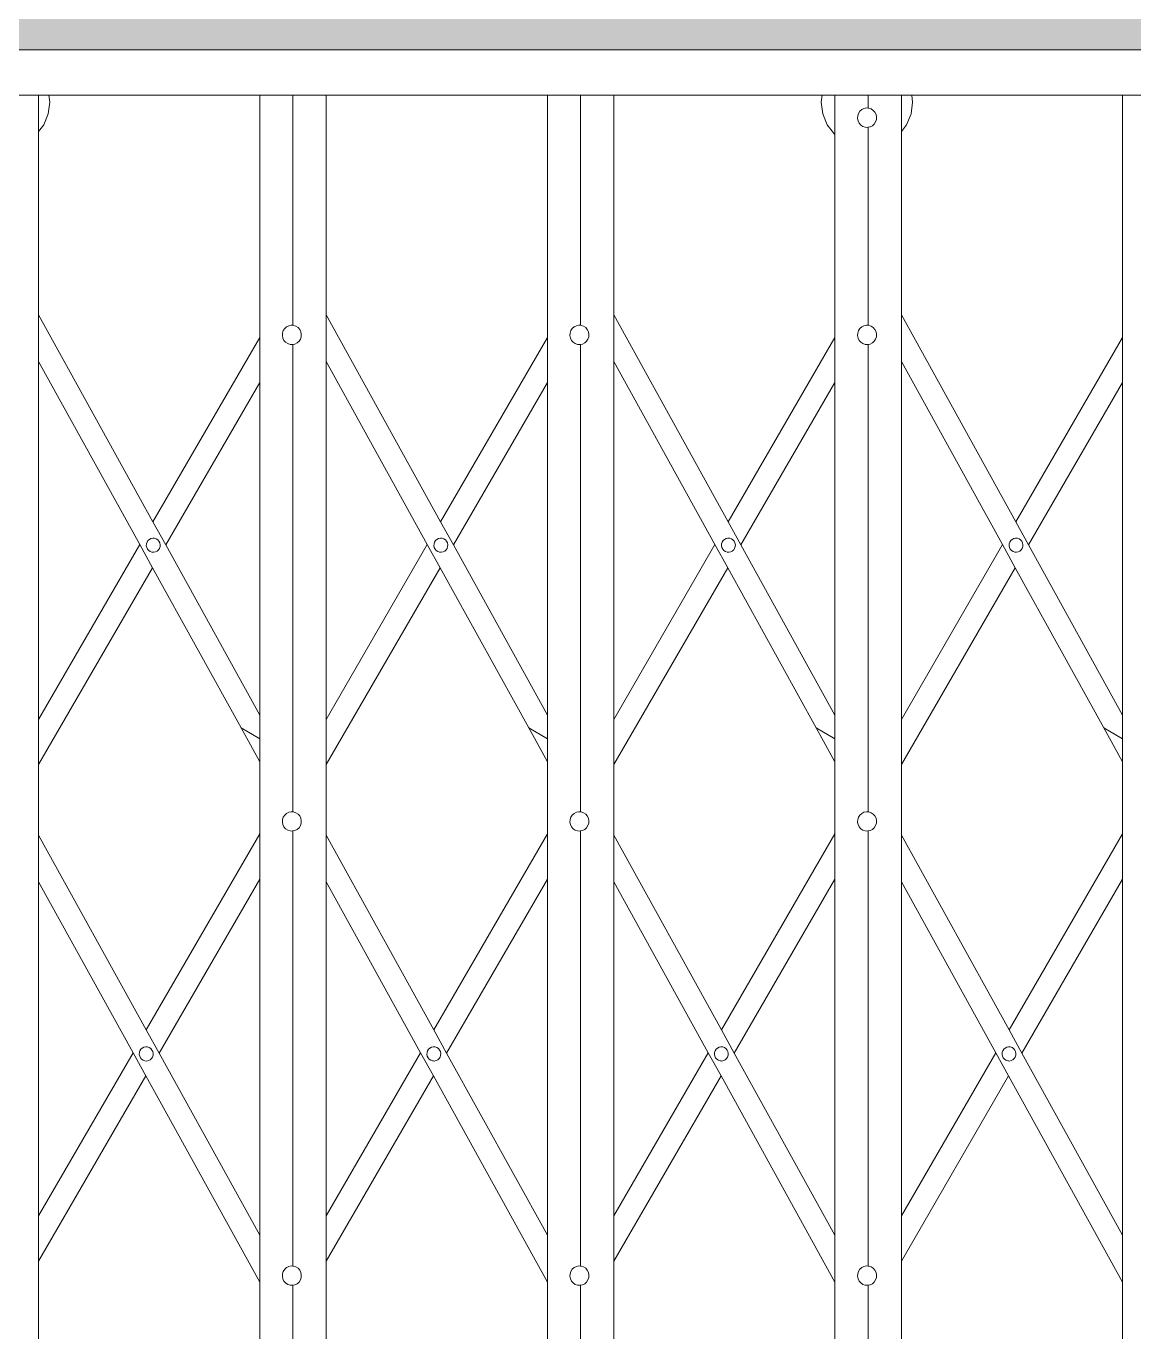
# Model space of a CAD drawing. Header units: inches. Extents: x -6800 to 96653, y -25814 to 17379.
# Drawn here: x 78948.12 to 78983.09, y -17344.8 to -17303.58 of the extents above; entities that cross this region are included whole.
import ezdxf

# ---------------------------------------------------------------- set-up
doc = ezdxf.new("R2010")
doc.units = ezdxf.units.IN
doc.header["$MEASUREMENT"] = 0
doc.layers.add('Door ele', color=20, linetype='Continuous', lineweight=15)
doc.layers.add('Win ele', color=211, linetype='Continuous', lineweight=15)

msp = doc.modelspace()

# ---------------------------------------------------------------- hatches: boundary and pattern name
at = {"layer": 'Win ele', "transparency": 33554559}
h = msp.add_hatch(color=256, dxfattribs=at)
h.dxf.hatch_style = 1
h.paths.add_polyline_path([(79495.029, -17231.325), (79333.029, -17231.325), (79333.029, -17237.825), (79337.529, -17237.825), (79337.529, -17237.325), (79490.529, -17237.325), (79490.529, -17237.825), (79495.029, -17237.825)])
h.paths.add_polyline_path([(79330.029, -17231.325), (79228.029, -17231.325), (79228.029, -17237.825), (79232.529, -17237.825), (79232.529, -17237.325), (79325.529, -17237.325), (79325.529, -17237.825), (79330.029, -17237.825)])
h.paths.add_polyline_path([(79225.029, -17231.325), (79193.529, -17231.325), (79193.529, -17237.325), (79220.529, -17237.325), (79220.529, -17237.825), (79225.029, -17237.825)])
h.paths.add_polyline_path([(79145.529, -17231.325), (79120.029, -17231.325), (79120.029, -17237.825), (79124.529, -17237.825), (79124.529, -17237.325), (79145.529, -17237.325)])
h.paths.add_polyline_path([(79117.029, -17231.325), (79012.029, -17231.325), (79012.029, -17237.825), (79016.529, -17237.825), (79016.529, -17237.325), (79112.529, -17237.325), (79112.529, -17237.825), (79117.029, -17237.825)])
h.paths.add_polyline_path([(79009.029, -17231.325), (78886.029, -17231.325), (78886.029, -17237.825), (78890.529, -17237.825), (78890.529, -17237.325), (79004.529, -17237.325), (79004.529, -17237.825), (79009.029, -17237.825)])
h.paths.add_polyline_path([(78883.029, -17231.325), (78878.529, -17231.325), (78878.529, -17237.825), (78883.029, -17237.825)])
h.paths.add_polyline_path([(78890.529, -17239.325), (78886.029, -17239.325), (78886.029, -17267.325), (78890.529, -17267.325)])
h.paths.add_polyline_path([(78883.029, -17239.325), (78878.529, -17239.325), (78878.529, -17267.325), (78883.029, -17267.325)])
h.paths.add_polyline_path([(79009.029, -17239.325), (79004.529, -17239.325), (79004.529, -17267.325), (79009.029, -17267.325)])
h.paths.add_polyline_path([(79016.529, -17239.325), (79012.029, -17239.325), (79012.029, -17267.325), (79016.529, -17267.325)])
h.paths.add_polyline_path([(79124.529, -17239.325), (79120.029, -17239.325), (79120.029, -17267.325), (79124.529, -17267.325)])
h.paths.add_polyline_path([(79117.029, -17239.325), (79112.529, -17239.325), (79112.529, -17267.325), (79117.029, -17267.325)])
h.paths.add_polyline_path([(79225.029, -17239.325), (79220.529, -17239.325), (79220.529, -17267.325), (79225.029, -17267.325)])
h.paths.add_polyline_path([(79232.529, -17239.325), (79228.029, -17239.325), (79228.029, -17267.325), (79232.529, -17267.325)])
h.paths.add_polyline_path([(79337.529, -17239.325), (79333.029, -17239.325), (79333.029, -17267.325), (79337.529, -17267.325)])
h.paths.add_polyline_path([(79330.029, -17239.325), (79325.529, -17239.325), (79325.529, -17267.325), (79330.029, -17267.325)])
h.paths.add_polyline_path([(79337.529, -17272.325), (79595.529, -17272.325), (79595.529, -17286.325), (79607.529, -17286.325), (79607.529, -17272.325), (79703.529, -17272.325), (79703.529, -17286.325), (79715.529, -17286.325), (79715.529, -17272.325), (79856.529, -17272.325), (79856.529, -17286.325), (79868.529, -17286.325), (79868.529, -17272.325), (80009.529, -17272.325), (80009.529, -17286.325), (80021.529, -17286.325), (80021.529, -17272.325), (80063.529, -17272.325), (80063.529, -17267.325), (78836.529, -17267.325), (78836.529, -17272.325), (78878.529, -17272.325), (78878.529, -17286.325), (78890.529, -17286.325), (78890.529, -17272.325), (79004.529, -17272.325), (79004.529, -17286.325), (79016.529, -17286.325), (79016.529, -17272.325), (79112.529, -17272.325), (79112.529, -17286.325), (79124.529, -17286.325), (79124.529, -17272.325), (79220.529, -17272.325), (79220.529, -17286.325), (79232.529, -17286.325), (79232.529, -17272.325), (79325.529, -17272.325), (79325.529, -17286.325), (79337.529, -17286.325)])
h.paths.add_polyline_path([(79225.029, -17157.325), (79120.029, -17157.325), (79120.029, -17166.325), (79225.029, -17166.325)])
h.paths.add_polyline_path([(79330.029, -17157.325), (79228.029, -17157.325), (79228.029, -17166.325), (79330.029, -17166.325)])
h.paths.add_polyline_path([(79117.029, -17157.325), (79012.029, -17157.325), (79012.029, -17166.325), (79117.029, -17166.325)])
h.paths.add_polyline_path([(79009.029, -17157.325), (78917.529, -17157.325), (78886.029, -17157.325), (78886.029, -17166.325), (79009.029, -17166.325)])
h.paths.add_polyline_path([(78883.029, -17157.325), (78878.529, -17157.325), (78878.529, -17160.325), (78836.529, -17160.325), (78836.529, -17166.325), (78883.029, -17166.325)])
h.paths.add_polyline_path([(79495.029, -17157.325), (79333.029, -17157.325), (79333.029, -17166.325), (79495.029, -17166.325)])
h.paths.add_polyline_path([(79600.029, -17157.325), (79498.029, -17157.325), (79498.029, -17166.325), (79600.029, -17166.325)])
h.paths.add_polyline_path([(79708.029, -17157.325), (79603.029, -17157.325), (79603.029, -17166.325), (79708.029, -17166.325)])
h.paths.add_polyline_path([(79861.029, -17157.325), (79711.029, -17157.325), (79711.029, -17166.325), (79861.029, -17166.325)])
h.paths.add_polyline_path([(80014.029, -17157.325), (79864.029, -17157.325), (79864.029, -17166.325), (80014.029, -17166.325)])
h.paths.add_polyline_path([(80063.529, -17157.325), (80017.029, -17157.325), (80017.029, -17166.325), (80063.529, -17166.325)])
h.paths.add_polyline_path([(80063.529, -17231.325), (80017.029, -17231.325), (80017.029, -17237.825), (80021.529, -17237.825), (80021.529, -17237.325), (80063.529, -17237.325)])
h.paths.add_polyline_path([(80021.529, -17239.325), (80017.029, -17239.325), (80017.029, -17267.325), (80021.529, -17267.325)])
h.paths.add_polyline_path([(80014.029, -17239.325), (80009.529, -17239.325), (80009.529, -17267.325), (80014.029, -17267.325)])
h.paths.add_polyline_path([(80014.029, -17231.325), (79864.029, -17231.325), (79864.029, -17237.825), (79868.529, -17237.825), (79868.529, -17237.325), (80009.529, -17237.325), (80009.529, -17237.825), (80014.029, -17237.825)])
h.paths.add_polyline_path([(79861.029, -17231.325), (79793.529, -17231.325), (79793.529, -17237.325), (79856.529, -17237.325), (79856.529, -17237.825), (79861.029, -17237.825)])
h.paths.add_polyline_path([(79868.529, -17239.325), (79864.029, -17239.325), (79864.029, -17267.325), (79868.529, -17267.325)])
h.paths.add_polyline_path([(79861.029, -17239.325), (79856.529, -17239.325), (79856.529, -17267.325), (79861.029, -17267.325)])
h.paths.add_polyline_path([(79715.529, -17239.325), (79711.029, -17239.325), (79711.029, -17267.325), (79715.529, -17267.325)])
h.paths.add_polyline_path([(79708.029, -17239.325), (79703.529, -17239.325), (79703.529, -17267.325), (79708.029, -17267.325)])
h.paths.add_polyline_path([(79708.029, -17231.325), (79703.529, -17231.325), (79703.529, -17237.825), (79708.029, -17237.825)])
h.paths.add_polyline_path([(79745.529, -17231.325), (79711.029, -17231.325), (79711.029, -17237.825), (79715.529, -17237.825), (79715.529, -17237.325), (79745.529, -17237.325)])
h.paths.add_polyline_path([(79607.529, -17239.325), (79603.029, -17239.325), (79603.029, -17267.325), (79607.529, -17267.325)])
h.paths.add_polyline_path([(79607.529, -17231.325), (79603.029, -17231.325), (79603.029, -17237.825), (79607.529, -17237.825)])
h.paths.add_polyline_path([(79600.029, -17231.325), (79565.529, -17231.325), (79565.529, -17237.325), (79595.529, -17237.325), (79595.529, -17237.825), (79600.029, -17237.825)])
h.paths.add_polyline_path([(79600.029, -17239.325), (79595.529, -17239.325), (79595.529, -17267.325), (79600.029, -17267.325)])
h.paths.add_polyline_path([(79517.529, -17231.325), (79498.029, -17231.325), (79498.029, -17237.825), (79502.529, -17237.825), (79502.529, -17237.325), (79517.529, -17237.325)])
h.paths.add_polyline_path([(79495.029, -17239.325), (79490.529, -17239.325), (79490.529, -17267.325), (79495.029, -17267.325)])
h.paths.add_polyline_path([(79502.529, -17239.325), (79498.029, -17239.325), (79498.029, -17267.325), (79502.529, -17267.325)])
h.paths.add_polyline_path([(79502.529, -17272.325), (79490.529, -17272.325), (79490.529, -17404.825), (79502.529, -17404.825)])
h.paths.add_polyline_path([(79337.529, -17286.325), (79325.529, -17286.325), (79325.529, -17404.825), (79337.529, -17404.825)])
h.paths.add_polyline_path([(79232.529, -17286.325), (79220.529, -17286.325), (79220.529, -17404.825), (79232.529, -17404.825)])
h.paths.add_polyline_path([(79124.529, -17286.325), (79112.529, -17286.325), (79112.529, -17404.825), (79124.529, -17404.825)])
h.paths.add_polyline_path([(79016.529, -17286.325), (79004.529, -17286.325), (79004.529, -17298.325), (78890.529, -17298.325), (78890.529, -17304.325), (78891.954, -17304.325), (79002.961, -17304.325), (79004.386, -17304.325), (79004.386, -17305.75), (79004.386, -17358.572), (79004.386, -17403.485), (79004.386, -17404.825), (79016.529, -17404.825)])
h.paths.add_polyline_path([(78890.529, -17286.325), (78878.529, -17286.325), (78878.529, -17404.825), (78890.529, -17404.825)])
h.paths.add_polyline_path([(79715.529, -17286.325), (79703.529, -17286.325), (79703.529, -17404.825), (79715.529, -17404.825)])
h.paths.add_polyline_path([(79868.529, -17286.325), (79856.529, -17286.325), (79856.529, -17416.825), (79868.529, -17416.825)])
h.paths.add_polyline_path([(80021.529, -17286.325), (80009.529, -17286.325), (80009.529, -17416.825), (80021.529, -17416.825)])
h.paths.add_polyline_path([(78878.529, -17239.325), (78836.529, -17239.325), (78836.529, -17242.325), (78878.529, -17242.325)])
h.paths.add_polyline_path([(78878.529, -17236.325), (78836.529, -17236.325), (78836.529, -17237.825), (78878.529, -17237.825)])

# ---------------------------------------------------------------- linework, layer by layer
at = {"layer": 'Door ele', "transparency": 33554651}
for p, q in [((78890.529, -17304.325), (79004.529, -17304.325)), ((79002.961, -17304.325), (78891.954, -17304.325)), ((78947.463, -17305.75), (78948.511, -17305.75)), ((78948.511, -17305.75), (78948.511, -17306.905)), ((78948.511, -17305.75), (78948.838, -17305.75)), ((78948.838, -17305.75), (78948.867, -17305.971)), ((78948.838, -17305.75), (78955.494, -17305.75)), ((78955.494, -17305.75), (78955.494, -17313.401)), ((78955.494, -17305.75), (78956.541, -17305.75)), ((78956.541, -17305.75), (78956.541, -17313.021)), ((78956.541, -17305.75), (78957.589, -17305.75)), ((78957.589, -17305.75), (78957.589, -17312.688)), ((78957.589, -17305.75), (78964.572, -17305.75)), ((78964.572, -17305.75), (78964.572, -17313.401)), ((78964.572, -17305.75), (78965.62, -17305.75)), ((78965.62, -17305.75), (78965.62, -17313.021)), ((78965.62, -17305.75), (78966.667, -17305.75)), ((78966.667, -17305.75), (78966.667, -17312.688)), ((78966.667, -17305.75), (78973.245, -17305.75)), ((78973.216, -17305.971), (78973.245, -17305.75)), ((78973.245, -17305.75), (78973.65, -17305.75)), ((78973.65, -17305.75), (78973.65, -17307.001)), ((78973.65, -17305.75), (78974.698, -17305.75)), ((78974.698, -17305.75), (78974.698, -17306.163)), ((78974.698, -17305.75), (78975.745, -17305.75)), ((78975.745, -17305.75), (78975.745, -17306.905)), ((78975.745, -17305.75), (78976.072, -17305.75)), ((78976.072, -17305.75), (78976.101, -17305.971)), ((78976.072, -17305.75), (78982.728, -17305.75)), ((78982.728, -17305.75), (78982.728, -17313.401)), ((78982.728, -17305.75), (78983.776, -17305.75)), ((78948.867, -17305.971), (78948.818, -17306.345)), ((78973.265, -17306.345), (78973.216, -17305.971)), ((78974.565, -17306.176), (78974.642, -17306.16)), ((78974.642, -17306.16), (78974.698, -17306.163)), ((78974.698, -17306.163), (78974.72, -17306.165)), ((78974.72, -17306.165), (78974.794, -17306.19)), ((78976.101, -17305.971), (78976.052, -17306.345)), ((78948.818, -17306.345), (78948.673, -17306.693)), ((78973.409, -17306.693), (78973.265, -17306.345)), ((78974.364, -17306.487), (78974.369, -17306.407)), ((78974.379, -17306.565), (78974.364, -17306.487)), ((78974.369, -17306.407), (78974.393, -17306.331)), ((78974.414, -17306.637), (78974.379, -17306.565)), ((78974.393, -17306.331), (78974.436, -17306.265)), ((78974.436, -17306.265), (78974.495, -17306.212)), ((78974.495, -17306.212), (78974.565, -17306.176)), ((78974.794, -17306.19), (78974.859, -17306.234)), ((78974.859, -17306.234), (78974.911, -17306.294)), ((78974.911, -17306.294), (78974.946, -17306.366)), ((78974.957, -17306.524), (78974.932, -17306.6)), ((78974.946, -17306.366), (78974.961, -17306.444)), ((78974.961, -17306.444), (78974.957, -17306.524)), ((78976.052, -17306.345), (78975.908, -17306.693)), ((78948.673, -17306.693), (78948.511, -17306.905)), ((78948.511, -17306.905), (78948.511, -17312.688)), ((78973.638, -17306.991), (78973.409, -17306.693)), ((78973.65, -17307.001), (78973.638, -17306.991)), ((78974.466, -17306.697), (78974.414, -17306.637)), ((78974.532, -17306.741), (78974.466, -17306.697)), ((78974.606, -17306.766), (78974.532, -17306.741)), ((78974.684, -17306.771), (78974.606, -17306.766)), ((78974.698, -17306.768), (78974.684, -17306.771)), ((78974.76, -17306.755), (78974.698, -17306.768)), ((78974.698, -17306.768), (78974.698, -17313.021)), ((78974.83, -17306.719), (78974.76, -17306.755)), ((78974.889, -17306.666), (78974.83, -17306.719)), ((78974.932, -17306.6), (78974.889, -17306.666)), ((78975.908, -17306.693), (78975.745, -17306.905)), ((78975.745, -17306.905), (78975.745, -17312.688)), ((78973.65, -17307.001), (78973.65, -17313.401)), ((78952.123, -17319.222), (78948.511, -17312.688)), ((78948.511, -17312.688), (78948.511, -17314.163)), ((78961.201, -17319.222), (78957.589, -17312.688)), ((78957.589, -17312.688), (78957.589, -17314.163)), ((78970.279, -17319.222), (78966.667, -17312.688)), ((78966.667, -17312.688), (78966.667, -17314.163)), ((78979.357, -17319.222), (78975.745, -17312.688)), ((78975.745, -17312.688), (78975.745, -17314.163)), ((78956.237, -17313.189), (78956.28, -17313.122)), ((78956.28, -17313.122), (78956.339, -17313.069)), ((78956.339, -17313.069), (78956.409, -17313.034)), ((78956.409, -17313.034), (78956.485, -17313.018)), ((78956.485, -17313.018), (78956.541, -17313.021)), ((78956.541, -17313.021), (78956.563, -17313.022)), ((78956.563, -17313.022), (78956.637, -17313.048)), ((78956.637, -17313.048), (78956.703, -17313.092)), ((78956.703, -17313.092), (78956.755, -17313.152)), ((78956.755, -17313.152), (78956.79, -17313.223)), ((78965.315, -17313.189), (78965.358, -17313.122)), ((78965.358, -17313.122), (78965.417, -17313.069)), ((78965.417, -17313.069), (78965.487, -17313.034)), ((78965.487, -17313.034), (78965.563, -17313.018)), ((78965.563, -17313.018), (78965.62, -17313.021)), ((78965.62, -17313.021), (78965.641, -17313.022)), ((78965.641, -17313.022), (78965.716, -17313.048)), ((78965.716, -17313.048), (78965.781, -17313.092)), ((78965.781, -17313.092), (78965.833, -17313.152)), ((78965.833, -17313.152), (78965.868, -17313.223)), ((78974.393, -17313.189), (78974.436, -17313.122)), ((78974.436, -17313.122), (78974.495, -17313.069)), ((78974.495, -17313.069), (78974.565, -17313.034)), ((78974.565, -17313.034), (78974.642, -17313.018)), ((78974.642, -17313.018), (78974.698, -17313.021)), ((78974.698, -17313.021), (78974.72, -17313.022)), ((78974.72, -17313.022), (78974.794, -17313.048)), ((78974.794, -17313.048), (78974.859, -17313.092)), ((78974.859, -17313.092), (78974.911, -17313.152)), ((78974.911, -17313.152), (78974.946, -17313.223)), ((78952.123, -17319.222), (78955.494, -17313.401)), ((78955.494, -17313.401), (78955.494, -17314.826)), ((78956.207, -17313.345), (78956.212, -17313.265)), ((78956.223, -17313.423), (78956.207, -17313.345)), ((78956.212, -17313.265), (78956.237, -17313.189)), ((78956.258, -17313.495), (78956.223, -17313.423)), ((78956.31, -17313.555), (78956.258, -17313.495)), ((78956.375, -17313.599), (78956.31, -17313.555)), ((78956.674, -17313.577), (78956.604, -17313.613)), ((78956.733, -17313.524), (78956.674, -17313.577)), ((78956.776, -17313.457), (78956.733, -17313.524)), ((78956.8, -17313.382), (78956.776, -17313.457)), ((78956.79, -17313.223), (78956.805, -17313.302)), ((78956.805, -17313.302), (78956.8, -17313.382)), ((78961.201, -17319.222), (78964.572, -17313.401)), ((78964.572, -17313.401), (78964.572, -17314.826)), ((78965.286, -17313.345), (78965.29, -17313.265)), ((78965.301, -17313.423), (78965.286, -17313.345)), ((78965.29, -17313.265), (78965.315, -17313.189)), ((78965.336, -17313.495), (78965.301, -17313.423)), ((78965.388, -17313.555), (78965.336, -17313.495)), ((78965.453, -17313.599), (78965.388, -17313.555)), ((78965.752, -17313.577), (78965.682, -17313.613)), ((78965.811, -17313.524), (78965.752, -17313.577)), ((78965.854, -17313.457), (78965.811, -17313.524)), ((78965.879, -17313.382), (78965.854, -17313.457)), ((78965.868, -17313.223), (78965.883, -17313.302)), ((78965.883, -17313.302), (78965.879, -17313.382)), ((78970.279, -17319.222), (78973.65, -17313.401)), ((78973.65, -17313.401), (78973.65, -17314.826)), ((78974.364, -17313.345), (78974.369, -17313.265)), ((78974.379, -17313.423), (78974.364, -17313.345)), ((78974.369, -17313.265), (78974.393, -17313.189)), ((78974.414, -17313.495), (78974.379, -17313.423)), ((78974.466, -17313.555), (78974.414, -17313.495)), ((78974.532, -17313.599), (78974.466, -17313.555)), ((78974.83, -17313.577), (78974.76, -17313.613)), ((78974.889, -17313.524), (78974.83, -17313.577)), ((78974.932, -17313.457), (78974.889, -17313.524)), ((78974.957, -17313.382), (78974.932, -17313.457)), ((78974.946, -17313.223), (78974.961, -17313.302)), ((78974.961, -17313.302), (78974.957, -17313.382)), ((78979.357, -17319.222), (78982.728, -17313.401)), ((78982.728, -17313.401), (78982.728, -17314.826)), ((78956.449, -17313.624), (78956.375, -17313.599)), ((78956.527, -17313.629), (78956.449, -17313.624)), ((78956.541, -17313.626), (78956.527, -17313.629)), ((78956.604, -17313.613), (78956.541, -17313.626)), ((78956.541, -17313.626), (78956.541, -17328.378)), ((78965.528, -17313.624), (78965.453, -17313.599)), ((78965.606, -17313.629), (78965.528, -17313.624)), ((78965.62, -17313.626), (78965.606, -17313.629)), ((78965.682, -17313.613), (78965.62, -17313.626)), ((78965.62, -17313.626), (78965.62, -17328.378)), ((78974.606, -17313.624), (78974.532, -17313.599)), ((78974.684, -17313.629), (78974.606, -17313.624)), ((78974.698, -17313.626), (78974.684, -17313.629)), ((78974.76, -17313.613), (78974.698, -17313.626)), ((78974.698, -17313.626), (78974.698, -17328.378)), ((78951.705, -17319.943), (78948.511, -17314.163)), ((78948.511, -17314.163), (78948.511, -17325.459)), ((78960.783, -17319.943), (78957.589, -17314.163)), ((78957.589, -17314.163), (78957.589, -17325.459)), ((78969.862, -17319.943), (78966.667, -17314.163)), ((78966.667, -17314.163), (78966.667, -17325.459)), ((78978.94, -17319.943), (78975.745, -17314.163)), ((78975.745, -17314.163), (78975.745, -17325.459)), ((78952.526, -17319.952), (78955.494, -17314.826)), ((78955.494, -17314.826), (78955.494, -17325.322)), ((78961.604, -17319.952), (78964.572, -17314.826)), ((78964.572, -17314.826), (78964.572, -17325.322)), ((78970.682, -17319.952), (78973.65, -17314.826)), ((78973.65, -17314.826), (78973.65, -17325.322)), ((78979.76, -17319.952), (78982.728, -17314.826)), ((78982.728, -17314.826), (78982.728, -17325.322)), ((78952.526, -17319.952), (78952.123, -17319.222)), ((78961.604, -17319.952), (78961.201, -17319.222)), ((78970.682, -17319.952), (78970.279, -17319.222)), ((78979.76, -17319.952), (78979.357, -17319.222)), ((78952.009, -17319.778), (78952.06, -17319.752)), ((78952.06, -17319.752), (78952.116, -17319.74)), ((78952.116, -17319.74), (78952.173, -17319.744)), ((78952.173, -17319.744), (78952.227, -17319.762)), ((78952.227, -17319.762), (78952.275, -17319.794)), ((78961.087, -17319.778), (78961.138, -17319.752)), ((78961.138, -17319.752), (78961.194, -17319.74)), ((78961.194, -17319.74), (78961.251, -17319.744)), ((78961.251, -17319.744), (78961.305, -17319.762)), ((78961.305, -17319.762), (78961.353, -17319.794)), ((78970.165, -17319.778), (78970.216, -17319.752)), ((78970.216, -17319.752), (78970.272, -17319.74)), ((78970.272, -17319.74), (78970.329, -17319.744)), ((78970.329, -17319.744), (78970.383, -17319.762)), ((78970.383, -17319.762), (78970.431, -17319.794)), ((78979.243, -17319.778), (78979.294, -17319.752)), ((78979.294, -17319.752), (78979.35, -17319.74)), ((78979.35, -17319.74), (78979.407, -17319.744)), ((78979.407, -17319.744), (78979.461, -17319.762)), ((78979.461, -17319.762), (78979.509, -17319.794)), ((78948.511, -17325.459), (78951.705, -17319.943)), ((78952.108, -17320.672), (78951.705, -17319.943)), ((78951.913, -17319.979), (78951.916, -17319.921)), ((78951.924, -17320.036), (78951.913, -17319.979)), ((78951.916, -17319.921), (78951.935, -17319.865)), ((78951.95, -17320.088), (78951.924, -17320.036)), ((78951.935, -17319.865), (78951.966, -17319.817)), ((78951.988, -17320.132), (78951.95, -17320.088)), ((78951.966, -17319.817), (78952.009, -17319.778)), ((78952.035, -17320.164), (78951.988, -17320.132)), ((78952.09, -17320.183), (78952.035, -17320.164)), ((78952.09, -17320.183), (78952.147, -17320.186)), ((78952.202, -17320.175), (78952.147, -17320.186)), ((78952.254, -17320.149), (78952.202, -17320.175)), ((78952.296, -17320.11), (78952.254, -17320.149)), ((78952.275, -17319.794), (78952.312, -17319.838)), ((78952.328, -17320.061), (78952.296, -17320.11)), ((78952.312, -17319.838), (78952.338, -17319.89)), ((78952.346, -17320.006), (78952.328, -17320.061)), ((78952.338, -17319.89), (78952.349, -17319.948)), ((78952.349, -17319.948), (78952.346, -17320.006)), ((78955.494, -17325.322), (78952.526, -17319.952)), ((78957.589, -17325.459), (78960.783, -17319.943)), ((78961.186, -17320.672), (78960.783, -17319.943)), ((78960.991, -17319.979), (78960.995, -17319.921)), ((78961.003, -17320.036), (78960.991, -17319.979)), ((78960.995, -17319.921), (78961.013, -17319.865)), ((78961.028, -17320.088), (78961.003, -17320.036)), ((78961.013, -17319.865), (78961.044, -17319.817)), ((78961.066, -17320.132), (78961.028, -17320.088)), ((78961.044, -17319.817), (78961.087, -17319.778)), ((78961.114, -17320.164), (78961.066, -17320.132)), ((78961.168, -17320.183), (78961.114, -17320.164)), ((78961.168, -17320.183), (78961.225, -17320.186)), ((78961.281, -17320.175), (78961.225, -17320.186)), ((78961.332, -17320.149), (78961.281, -17320.175)), ((78961.374, -17320.11), (78961.332, -17320.149)), ((78961.353, -17319.794), (78961.391, -17319.838)), ((78961.406, -17320.061), (78961.374, -17320.11)), ((78961.391, -17319.838), (78961.416, -17319.89)), ((78961.424, -17320.006), (78961.406, -17320.061)), ((78961.416, -17319.89), (78961.427, -17319.948)), ((78961.427, -17319.948), (78961.424, -17320.006)), ((78964.572, -17325.322), (78961.604, -17319.952)), ((78966.667, -17325.459), (78969.862, -17319.943)), ((78970.265, -17320.672), (78969.862, -17319.943)), ((78970.069, -17319.979), (78970.073, -17319.921)), ((78970.081, -17320.036), (78970.069, -17319.979)), ((78970.073, -17319.921), (78970.091, -17319.865)), ((78970.106, -17320.088), (78970.081, -17320.036)), ((78970.091, -17319.865), (78970.122, -17319.817)), ((78970.144, -17320.132), (78970.106, -17320.088)), ((78970.122, -17319.817), (78970.165, -17319.778)), ((78970.192, -17320.164), (78970.144, -17320.132)), ((78970.246, -17320.183), (78970.192, -17320.164)), ((78970.246, -17320.183), (78970.303, -17320.186)), ((78970.359, -17320.175), (78970.303, -17320.186)), ((78970.41, -17320.149), (78970.359, -17320.175)), ((78970.453, -17320.11), (78970.41, -17320.149)), ((78970.431, -17319.794), (78970.469, -17319.838)), ((78970.484, -17320.061), (78970.453, -17320.11)), ((78970.469, -17319.838), (78970.494, -17319.89)), ((78970.502, -17320.006), (78970.484, -17320.061)), ((78970.494, -17319.89), (78970.506, -17319.948)), ((78970.506, -17319.948), (78970.502, -17320.006)), ((78973.65, -17325.322), (78970.682, -17319.952)), ((78975.745, -17325.459), (78978.94, -17319.943)), ((78979.343, -17320.672), (78978.94, -17319.943)), ((78979.148, -17319.979), (78979.151, -17319.921)), ((78979.159, -17320.036), (78979.148, -17319.979)), ((78979.151, -17319.921), (78979.169, -17319.865)), ((78979.184, -17320.088), (78979.159, -17320.036)), ((78979.169, -17319.865), (78979.201, -17319.817)), ((78979.222, -17320.132), (78979.184, -17320.088)), ((78979.201, -17319.817), (78979.243, -17319.778)), ((78979.27, -17320.164), (78979.222, -17320.132)), ((78979.324, -17320.183), (78979.27, -17320.164)), ((78979.324, -17320.183), (78979.353, -17320.185)), ((78979.381, -17320.186), (78979.353, -17320.185)), ((78979.437, -17320.175), (78979.381, -17320.186)), ((78979.488, -17320.149), (78979.437, -17320.175)), ((78979.531, -17320.11), (78979.488, -17320.149)), ((78979.509, -17319.794), (78979.547, -17319.838)), ((78979.562, -17320.061), (78979.531, -17320.11)), ((78979.547, -17319.838), (78979.572, -17319.89)), ((78979.58, -17320.006), (78979.562, -17320.061)), ((78979.572, -17319.89), (78979.584, -17319.948)), ((78979.584, -17319.948), (78979.58, -17320.006)), ((78982.728, -17325.322), (78979.76, -17319.952)), ((78948.511, -17326.884), (78952.108, -17320.672)), ((78954.904, -17325.731), (78952.108, -17320.672)), ((78957.589, -17326.884), (78961.186, -17320.672)), ((78963.982, -17325.731), (78961.186, -17320.672)), ((78966.667, -17326.884), (78970.265, -17320.672)), ((78973.06, -17325.731), (78970.265, -17320.672)), ((78975.745, -17326.884), (78979.343, -17320.672)), ((78982.139, -17325.731), (78979.343, -17320.672)), ((78948.511, -17325.459), (78948.511, -17326.884)), ((78955.494, -17325.322), (78955.494, -17326.078)), ((78957.589, -17325.459), (78957.589, -17326.884)), ((78964.572, -17325.322), (78964.572, -17326.078)), ((78966.667, -17325.459), (78966.667, -17326.884)), ((78973.65, -17325.322), (78973.65, -17326.078)), ((78975.745, -17325.459), (78975.745, -17326.884)), ((78982.728, -17325.322), (78982.728, -17326.078)), ((78955.494, -17326.078), (78954.904, -17325.731)), ((78955.494, -17326.798), (78954.904, -17325.731)), ((78964.572, -17326.078), (78963.982, -17325.731)), ((78964.572, -17326.798), (78963.982, -17325.731)), ((78973.65, -17326.078), (78973.06, -17325.731)), ((78973.65, -17326.798), (78973.06, -17325.731)), ((78982.728, -17326.078), (78982.139, -17325.731)), ((78982.728, -17326.798), (78982.139, -17325.731)), ((78955.494, -17326.078), (78955.494, -17326.798)), ((78964.572, -17326.078), (78964.572, -17326.798)), ((78973.65, -17326.078), (78973.65, -17326.798)), ((78982.728, -17326.078), (78982.728, -17326.798)), ((78948.511, -17326.884), (78948.511, -17329.112)), ((78955.494, -17326.798), (78955.494, -17329.076)), ((78957.589, -17326.884), (78957.589, -17329.112)), ((78964.572, -17326.798), (78964.572, -17329.076)), ((78966.667, -17326.884), (78966.667, -17329.112)), ((78973.65, -17326.798), (78973.65, -17329.076)), ((78975.745, -17326.884), (78975.745, -17329.112)), ((78982.728, -17326.798), (78982.728, -17329.076)), ((78956.28, -17328.48), (78956.339, -17328.427)), ((78956.339, -17328.427), (78956.409, -17328.391)), ((78956.409, -17328.391), (78956.485, -17328.375)), ((78956.485, -17328.375), (78956.541, -17328.378)), ((78956.541, -17328.378), (78956.563, -17328.38)), ((78956.563, -17328.38), (78956.637, -17328.405)), ((78956.637, -17328.405), (78956.703, -17328.449)), ((78965.358, -17328.48), (78965.417, -17328.427)), ((78965.417, -17328.427), (78965.487, -17328.391)), ((78965.487, -17328.391), (78965.563, -17328.375)), ((78965.563, -17328.375), (78965.62, -17328.378)), ((78965.62, -17328.378), (78965.641, -17328.38)), ((78965.641, -17328.38), (78965.716, -17328.405)), ((78965.716, -17328.405), (78965.781, -17328.449)), ((78974.436, -17328.48), (78974.495, -17328.427)), ((78974.495, -17328.427), (78974.565, -17328.391)), ((78974.565, -17328.391), (78974.642, -17328.375)), ((78974.642, -17328.375), (78974.698, -17328.378)), ((78974.698, -17328.378), (78974.72, -17328.38)), ((78974.72, -17328.38), (78974.794, -17328.405)), ((78974.794, -17328.405), (78974.859, -17328.449)), ((78956.207, -17328.702), (78956.212, -17328.622)), ((78956.223, -17328.781), (78956.207, -17328.702)), ((78956.212, -17328.622), (78956.237, -17328.546)), ((78956.258, -17328.852), (78956.223, -17328.781)), ((78956.237, -17328.546), (78956.28, -17328.48)), ((78956.703, -17328.449), (78956.755, -17328.509)), ((78956.776, -17328.815), (78956.733, -17328.881)), ((78956.755, -17328.509), (78956.79, -17328.581)), ((78956.8, -17328.739), (78956.776, -17328.815)), ((78956.79, -17328.581), (78956.805, -17328.659)), ((78956.805, -17328.659), (78956.8, -17328.739)), ((78965.286, -17328.702), (78965.29, -17328.622)), ((78965.301, -17328.781), (78965.286, -17328.702)), ((78965.29, -17328.622), (78965.315, -17328.546)), ((78965.336, -17328.852), (78965.301, -17328.781)), ((78965.315, -17328.546), (78965.358, -17328.48)), ((78965.781, -17328.449), (78965.833, -17328.509)), ((78965.854, -17328.815), (78965.811, -17328.881)), ((78965.833, -17328.509), (78965.868, -17328.581)), ((78965.879, -17328.739), (78965.854, -17328.815)), ((78965.868, -17328.581), (78965.883, -17328.659)), ((78965.883, -17328.659), (78965.879, -17328.739)), ((78974.364, -17328.702), (78974.369, -17328.622)), ((78974.379, -17328.781), (78974.364, -17328.702)), ((78974.369, -17328.622), (78974.393, -17328.546)), ((78974.414, -17328.852), (78974.379, -17328.781)), ((78974.393, -17328.546), (78974.436, -17328.48)), ((78974.859, -17328.449), (78974.911, -17328.509)), ((78974.932, -17328.815), (78974.889, -17328.881)), ((78974.911, -17328.509), (78974.946, -17328.581)), ((78974.957, -17328.739), (78974.932, -17328.815)), ((78974.946, -17328.581), (78974.961, -17328.659)), ((78974.961, -17328.659), (78974.957, -17328.739)), ((78948.511, -17329.112), (78951.911, -17335.263)), ((78948.511, -17329.112), (78948.511, -17330.588)), ((78955.494, -17329.076), (78951.911, -17335.263)), ((78955.494, -17329.076), (78955.494, -17330.501)), ((78956.31, -17328.912), (78956.258, -17328.852)), ((78956.375, -17328.956), (78956.31, -17328.912)), ((78956.449, -17328.981), (78956.375, -17328.956)), ((78956.527, -17328.986), (78956.449, -17328.981)), ((78956.541, -17328.983), (78956.527, -17328.986)), ((78956.604, -17328.97), (78956.541, -17328.983)), ((78956.541, -17328.983), (78956.541, -17342.717)), ((78956.674, -17328.935), (78956.604, -17328.97)), ((78956.733, -17328.881), (78956.674, -17328.935)), ((78957.589, -17329.112), (78960.989, -17335.263)), ((78957.589, -17329.112), (78957.589, -17330.588)), ((78964.572, -17329.076), (78960.989, -17335.263)), ((78964.572, -17329.076), (78964.572, -17330.501)), ((78965.388, -17328.912), (78965.336, -17328.852)), ((78965.453, -17328.956), (78965.388, -17328.912)), ((78965.528, -17328.981), (78965.453, -17328.956)), ((78965.606, -17328.986), (78965.528, -17328.981)), ((78965.62, -17328.983), (78965.606, -17328.986)), ((78965.682, -17328.97), (78965.62, -17328.983)), ((78965.62, -17328.983), (78965.62, -17342.717)), ((78965.752, -17328.935), (78965.682, -17328.97)), ((78965.811, -17328.881), (78965.752, -17328.935)), ((78966.667, -17329.112), (78970.067, -17335.263)), ((78966.667, -17329.112), (78966.667, -17330.588)), ((78973.65, -17329.076), (78970.067, -17335.263)), ((78973.65, -17329.076), (78973.65, -17330.501)), ((78974.466, -17328.912), (78974.414, -17328.852)), ((78974.532, -17328.956), (78974.466, -17328.912)), ((78974.606, -17328.981), (78974.532, -17328.956)), ((78974.684, -17328.986), (78974.606, -17328.981)), ((78974.698, -17328.983), (78974.684, -17328.986)), ((78974.76, -17328.97), (78974.698, -17328.983)), ((78974.698, -17328.983), (78974.698, -17342.717)), ((78974.83, -17328.935), (78974.76, -17328.97)), ((78974.889, -17328.881), (78974.83, -17328.935)), ((78975.745, -17329.112), (78979.145, -17335.263)), ((78975.745, -17329.112), (78975.745, -17330.588)), ((78982.728, -17329.076), (78979.145, -17335.263)), ((78982.728, -17329.076), (78982.728, -17330.501)), ((78948.511, -17330.588), (78951.493, -17335.984)), ((78948.511, -17330.588), (78948.511, -17341.134)), ((78955.494, -17330.501), (78952.314, -17335.992)), ((78955.494, -17330.501), (78955.494, -17341.746)), ((78957.589, -17330.588), (78960.571, -17335.984)), ((78957.589, -17330.588), (78957.589, -17341.134)), ((78964.572, -17330.501), (78961.392, -17335.992)), ((78964.572, -17330.501), (78964.572, -17341.746)), ((78966.667, -17330.588), (78969.65, -17335.984)), ((78966.667, -17330.588), (78966.667, -17341.134)), ((78973.65, -17330.501), (78970.47, -17335.992)), ((78973.65, -17330.501), (78973.65, -17341.746)), ((78975.745, -17330.588), (78978.728, -17335.984)), ((78975.745, -17330.588), (78975.745, -17341.134)), ((78982.728, -17330.501), (78979.548, -17335.992)), ((78982.728, -17330.501), (78982.728, -17341.746)), ((78951.911, -17335.263), (78952.314, -17335.992)), ((78960.989, -17335.263), (78961.392, -17335.992)), ((78970.067, -17335.263), (78970.47, -17335.992)), ((78979.145, -17335.263), (78979.548, -17335.992)), ((78951.744, -17335.875), (78951.787, -17335.836)), ((78951.787, -17335.836), (78951.838, -17335.81)), ((78951.838, -17335.81), (78951.894, -17335.799)), ((78951.894, -17335.799), (78951.951, -17335.802)), ((78951.951, -17335.802), (78952.005, -17335.821)), ((78952.005, -17335.821), (78952.053, -17335.853)), ((78960.822, -17335.875), (78960.865, -17335.836)), ((78960.865, -17335.836), (78960.916, -17335.81)), ((78960.916, -17335.81), (78960.972, -17335.799)), ((78960.972, -17335.799), (78961.029, -17335.802)), ((78961.029, -17335.802), (78961.083, -17335.821)), ((78961.083, -17335.821), (78961.131, -17335.853)), ((78969.901, -17335.875), (78969.943, -17335.836)), ((78969.943, -17335.836), (78969.994, -17335.81)), ((78969.994, -17335.81), (78970.05, -17335.799)), ((78970.05, -17335.799), (78970.107, -17335.802)), ((78970.107, -17335.802), (78970.161, -17335.821)), ((78970.161, -17335.821), (78970.209, -17335.853)), ((78978.979, -17335.875), (78979.021, -17335.836)), ((78979.021, -17335.836), (78979.073, -17335.81)), ((78979.073, -17335.81), (78979.128, -17335.799)), ((78979.128, -17335.799), (78979.185, -17335.802)), ((78979.185, -17335.802), (78979.24, -17335.821)), ((78979.24, -17335.821), (78979.287, -17335.853)), ((78951.493, -17335.984), (78948.511, -17341.134)), ((78951.493, -17335.984), (78951.896, -17336.713)), ((78951.691, -17336.038), (78951.695, -17335.979)), ((78951.703, -17336.095), (78951.691, -17336.038)), ((78951.695, -17335.979), (78951.713, -17335.924)), ((78951.728, -17336.147), (78951.703, -17336.095)), ((78951.713, -17335.924), (78951.744, -17335.875)), ((78951.766, -17336.191), (78951.728, -17336.147)), ((78951.814, -17336.223), (78951.766, -17336.191)), ((78951.868, -17336.241), (78951.814, -17336.223)), ((78951.868, -17336.241), (78951.925, -17336.245)), ((78951.981, -17336.233), (78951.925, -17336.245)), ((78952.032, -17336.207), (78951.981, -17336.233)), ((78952.074, -17336.168), (78952.032, -17336.207)), ((78952.053, -17335.853), (78952.091, -17335.897)), ((78952.106, -17336.12), (78952.074, -17336.168)), ((78952.091, -17335.897), (78952.116, -17335.949)), ((78952.124, -17336.064), (78952.106, -17336.12)), ((78952.116, -17335.949), (78952.127, -17336.006)), ((78952.127, -17336.006), (78952.124, -17336.064)), ((78952.314, -17335.992), (78955.494, -17341.746)), ((78960.571, -17335.984), (78957.589, -17341.134)), ((78960.571, -17335.984), (78960.974, -17336.713)), ((78960.769, -17336.038), (78960.773, -17335.979)), ((78960.781, -17336.095), (78960.769, -17336.038)), ((78960.773, -17335.979), (78960.791, -17335.924)), ((78960.806, -17336.147), (78960.781, -17336.095)), ((78960.791, -17335.924), (78960.822, -17335.875)), ((78960.844, -17336.191), (78960.806, -17336.147)), ((78960.892, -17336.223), (78960.844, -17336.191)), ((78960.946, -17336.241), (78960.892, -17336.223)), ((78960.946, -17336.241), (78960.974, -17336.243)), ((78961.003, -17336.245), (78960.974, -17336.243)), ((78961.059, -17336.233), (78961.003, -17336.245)), ((78961.11, -17336.207), (78961.059, -17336.233)), ((78961.153, -17336.168), (78961.11, -17336.207)), ((78961.131, -17335.853), (78961.169, -17335.897)), ((78961.184, -17336.12), (78961.153, -17336.168)), ((78961.169, -17335.897), (78961.194, -17335.949)), ((78961.202, -17336.064), (78961.184, -17336.12)), ((78961.194, -17335.949), (78961.206, -17336.006)), ((78961.206, -17336.006), (78961.202, -17336.064)), ((78961.392, -17335.992), (78964.572, -17341.746)), ((78969.65, -17335.984), (78966.667, -17341.134)), ((78969.65, -17335.984), (78970.053, -17336.713)), ((78969.848, -17336.038), (78969.851, -17335.979)), ((78969.859, -17336.095), (78969.848, -17336.038)), ((78969.851, -17335.979), (78969.869, -17335.924)), ((78969.884, -17336.147), (78969.859, -17336.095)), ((78969.869, -17335.924), (78969.901, -17335.875)), ((78969.922, -17336.191), (78969.884, -17336.147)), ((78969.97, -17336.223), (78969.922, -17336.191)), ((78970.024, -17336.241), (78969.97, -17336.223)), ((78970.024, -17336.241), (78970.053, -17336.243)), ((78970.081, -17336.245), (78970.053, -17336.243)), ((78970.137, -17336.233), (78970.081, -17336.245)), ((78970.188, -17336.207), (78970.137, -17336.233)), ((78970.231, -17336.168), (78970.188, -17336.207)), ((78970.209, -17335.853), (78970.247, -17335.897)), ((78970.262, -17336.12), (78970.231, -17336.168)), ((78970.247, -17335.897), (78970.272, -17335.949)), ((78970.28, -17336.064), (78970.262, -17336.12)), ((78970.272, -17335.949), (78970.284, -17336.006)), ((78970.284, -17336.006), (78970.28, -17336.064)), ((78970.47, -17335.992), (78973.65, -17341.746)), ((78978.728, -17335.984), (78975.745, -17341.134)), ((78978.728, -17335.984), (78979.131, -17336.713)), ((78978.926, -17336.038), (78978.929, -17335.979)), ((78978.937, -17336.095), (78978.926, -17336.038)), ((78978.929, -17335.979), (78978.947, -17335.924)), ((78978.963, -17336.147), (78978.937, -17336.095)), ((78978.947, -17335.924), (78978.979, -17335.875)), ((78979, -17336.191), (78978.963, -17336.147)), ((78979.048, -17336.223), (78979, -17336.191)), ((78979.102, -17336.241), (78979.048, -17336.223)), ((78979.102, -17336.241), (78979.131, -17336.243)), ((78979.159, -17336.245), (78979.131, -17336.243)), ((78979.215, -17336.233), (78979.159, -17336.245)), ((78979.266, -17336.207), (78979.215, -17336.233)), ((78979.309, -17336.168), (78979.266, -17336.207)), ((78979.287, -17335.853), (78979.325, -17335.897)), ((78979.34, -17336.12), (78979.309, -17336.168)), ((78979.325, -17335.897), (78979.351, -17335.949)), ((78979.359, -17336.064), (78979.34, -17336.12)), ((78979.351, -17335.949), (78979.362, -17336.006)), ((78979.362, -17336.006), (78979.359, -17336.064)), ((78979.548, -17335.992), (78982.728, -17341.746)), ((78951.896, -17336.713), (78948.511, -17342.559)), ((78951.896, -17336.713), (78955.494, -17343.222)), ((78960.974, -17336.713), (78957.589, -17342.559)), ((78960.974, -17336.713), (78964.572, -17343.222)), ((78970.053, -17336.713), (78966.667, -17342.559)), ((78970.053, -17336.713), (78973.65, -17343.222)), ((78979.131, -17336.713), (78975.745, -17342.559)), ((78979.131, -17336.713), (78982.728, -17343.222)), ((78948.511, -17341.134), (78948.511, -17342.559)), ((78957.589, -17341.134), (78957.589, -17342.559)), ((78966.667, -17341.134), (78966.667, -17342.559)), ((78975.745, -17341.134), (78975.745, -17342.559)), ((78955.494, -17341.746), (78955.494, -17343.222)), ((78964.572, -17341.746), (78964.572, -17343.222)), ((78973.65, -17341.746), (78973.65, -17343.222)), ((78982.728, -17341.746), (78982.728, -17343.222)), ((78948.511, -17358.572), (78948.511, -17342.559)), ((78956.237, -17342.886), (78956.28, -17342.819)), ((78956.28, -17342.819), (78956.339, -17342.766)), ((78956.339, -17342.766), (78956.409, -17342.73)), ((78956.409, -17342.73), (78956.485, -17342.714)), ((78956.485, -17342.714), (78956.541, -17342.717)), ((78956.541, -17342.717), (78956.563, -17342.719)), ((78956.563, -17342.719), (78956.637, -17342.744)), ((78956.637, -17342.744), (78956.703, -17342.788)), ((78956.703, -17342.788), (78956.755, -17342.848)), ((78956.755, -17342.848), (78956.79, -17342.92)), ((78957.589, -17358.572), (78957.589, -17342.559)), ((78965.315, -17342.886), (78965.358, -17342.819)), ((78965.358, -17342.819), (78965.417, -17342.766)), ((78965.417, -17342.766), (78965.487, -17342.73)), ((78965.487, -17342.73), (78965.563, -17342.714)), ((78965.563, -17342.714), (78965.62, -17342.717)), ((78965.62, -17342.717), (78965.641, -17342.719)), ((78965.641, -17342.719), (78965.716, -17342.744)), ((78965.716, -17342.744), (78965.781, -17342.788)), ((78965.781, -17342.788), (78965.833, -17342.848)), ((78965.833, -17342.848), (78965.868, -17342.92)), ((78966.667, -17358.572), (78966.667, -17342.559)), ((78974.393, -17342.886), (78974.436, -17342.819)), ((78974.436, -17342.819), (78974.495, -17342.766)), ((78974.495, -17342.766), (78974.565, -17342.73)), ((78974.565, -17342.73), (78974.642, -17342.714)), ((78974.642, -17342.714), (78974.698, -17342.717)), ((78974.698, -17342.717), (78974.72, -17342.719)), ((78974.72, -17342.719), (78974.794, -17342.744)), ((78974.794, -17342.744), (78974.859, -17342.788)), ((78974.859, -17342.788), (78974.911, -17342.848)), ((78974.911, -17342.848), (78974.946, -17342.92)), ((78975.745, -17358.572), (78975.745, -17342.559)), ((78955.494, -17343.222), (78955.494, -17358.572)), ((78956.207, -17343.041), (78956.212, -17342.961)), ((78956.223, -17343.12), (78956.207, -17343.041)), ((78956.212, -17342.961), (78956.237, -17342.886)), ((78956.258, -17343.191), (78956.223, -17343.12)), ((78956.31, -17343.251), (78956.258, -17343.191)), ((78956.375, -17343.295), (78956.31, -17343.251)), ((78956.733, -17343.221), (78956.674, -17343.274)), ((78956.776, -17343.154), (78956.733, -17343.221)), ((78956.8, -17343.078), (78956.776, -17343.154)), ((78956.79, -17342.92), (78956.805, -17342.998)), ((78956.805, -17342.998), (78956.8, -17343.078)), ((78964.572, -17343.222), (78964.572, -17358.572)), ((78965.286, -17343.041), (78965.29, -17342.961)), ((78965.301, -17343.12), (78965.286, -17343.041)), ((78965.29, -17342.961), (78965.315, -17342.886)), ((78965.336, -17343.191), (78965.301, -17343.12)), ((78965.388, -17343.251), (78965.336, -17343.191)), ((78965.453, -17343.295), (78965.388, -17343.251)), ((78965.811, -17343.221), (78965.752, -17343.274)), ((78965.854, -17343.154), (78965.811, -17343.221)), ((78965.879, -17343.078), (78965.854, -17343.154)), ((78965.868, -17342.92), (78965.883, -17342.998)), ((78965.883, -17342.998), (78965.879, -17343.078)), ((78973.65, -17343.222), (78973.65, -17358.572)), ((78974.364, -17343.041), (78974.369, -17342.961)), ((78974.379, -17343.12), (78974.364, -17343.041)), ((78974.369, -17342.961), (78974.393, -17342.886)), ((78974.414, -17343.191), (78974.379, -17343.12)), ((78974.466, -17343.251), (78974.414, -17343.191)), ((78974.532, -17343.295), (78974.466, -17343.251)), ((78974.889, -17343.221), (78974.83, -17343.274)), ((78974.932, -17343.154), (78974.889, -17343.221)), ((78974.957, -17343.078), (78974.932, -17343.154)), ((78974.946, -17342.92), (78974.961, -17342.998)), ((78974.961, -17342.998), (78974.957, -17343.078)), ((78982.728, -17343.222), (78982.728, -17358.572)), ((78956.449, -17343.321), (78956.375, -17343.295)), ((78956.527, -17343.325), (78956.449, -17343.321)), ((78956.541, -17343.322), (78956.527, -17343.325)), ((78956.604, -17343.309), (78956.541, -17343.322)), ((78956.541, -17358.572), (78956.541, -17343.322)), ((78956.674, -17343.274), (78956.604, -17343.309)), ((78965.528, -17343.321), (78965.453, -17343.295)), ((78965.606, -17343.325), (78965.528, -17343.321)), ((78965.62, -17343.322), (78965.606, -17343.325)), ((78965.682, -17343.309), (78965.62, -17343.322)), ((78965.62, -17358.572), (78965.62, -17343.322)), ((78965.752, -17343.274), (78965.682, -17343.309)), ((78974.606, -17343.321), (78974.532, -17343.295)), ((78974.684, -17343.325), (78974.606, -17343.321)), ((78974.698, -17343.322), (78974.684, -17343.325)), ((78974.76, -17343.309), (78974.698, -17343.322)), ((78974.698, -17358.572), (78974.698, -17343.322)), ((78974.83, -17343.274), (78974.76, -17343.309))]:
    msp.add_line(p, q, dxfattribs=at)

doc.saveas('drawing.dxf')
